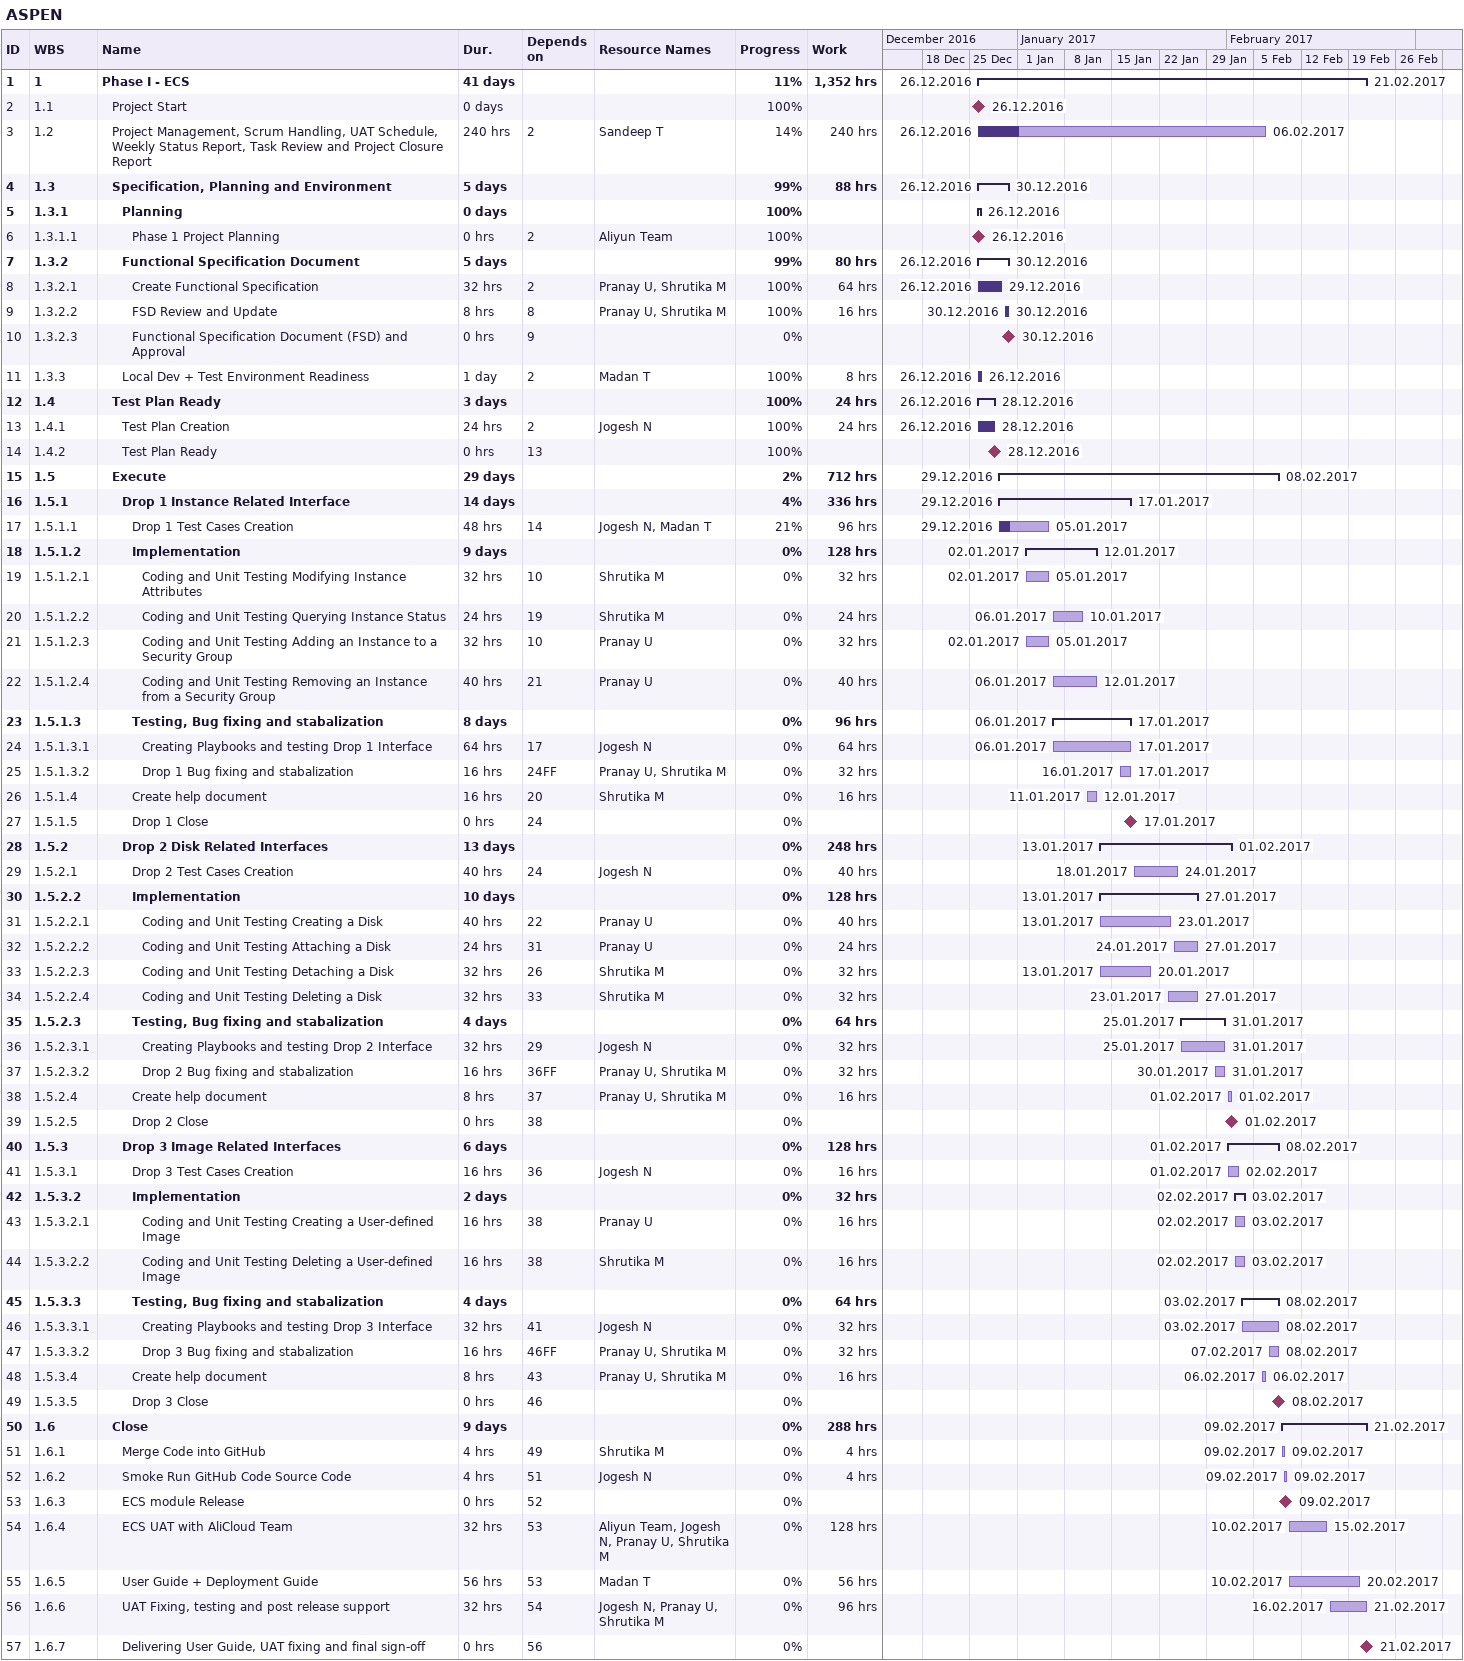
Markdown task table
ASPEN

| ID | WBS | Task | Duration | Start | Finish | Predecessors | Resources | % complete | Work (h) |
|---|---|---|---|---|---|---|---|---|---|
| 1 | 1 | **Phase I - ECS** | 41d | 2016-12-26 | 2017-02-21 |  |  | 11 | 1352 |
| 2 | 1.1 | Project Start | 0d | 2016-12-26 | 2016-12-26 |  |  | 100 |  |
| 3 | 1.2 | Project Management, Scrum Handling, UAT Schedule, Weekly Status Report, Task Review and Project Closure Report | 240h | 2016-12-26 | 2017-02-06 | 2 | Sandeep T | 14 | 240 |
| 4 | 1.3 | **Specification, Planning and Environment** | 5d | 2016-12-26 | 2016-12-30 |  |  | 99 | 88 |
| 5 | 1.3.1 | **Planning** | 0d | 2016-12-26 | 2016-12-26 |  |  | 100 |  |
| 6 | 1.3.1.1 | Phase 1 Project Planning | 0h | 2016-12-26 | 2016-12-26 | 2 | Aliyun Team | 100 |  |
| 7 | 1.3.2 | **Functional Specification Document** | 5d | 2016-12-26 | 2016-12-30 |  |  | 99 | 80 |
| 8 | 1.3.2.1 | Create Functional Specification | 32h | 2016-12-26 | 2016-12-29 | 2 | Pranay U, Shrutika M | 100 | 64 |
| 9 | 1.3.2.2 | FSD Review and Update | 8h | 2016-12-30 | 2016-12-30 | 8 | Pranay U, Shrutika M | 100 | 16 |
| 10 | 1.3.2.3 | Functional Specification Document (FSD) and Approval | 0h | 2016-12-30 | 2016-12-30 | 9 |  | 0 |  |
| 11 | 1.3.3 | Local Dev + Test Environment Readiness | 1d | 2016-12-26 | 2016-12-26 | 2 | Madan T | 100 | 8 |
| 12 | 1.4 | **Test Plan Ready** | 3d | 2016-12-26 | 2016-12-28 |  |  | 100 | 24 |
| 13 | 1.4.1 | Test Plan Creation | 24h | 2016-12-26 | 2016-12-28 | 2 | Jogesh N | 100 | 24 |
| 14 | 1.4.2 | Test Plan Ready | 0h | 2016-12-28 | 2016-12-28 | 13 |  | 100 |  |
| 15 | 1.5 | **Execute** | 29d | 2016-12-29 | 2017-02-08 |  |  | 2 | 712 |
| 16 | 1.5.1 | **Drop 1 Instance Related Interface** | 14d | 2016-12-29 | 2017-01-17 |  |  | 4 | 336 |
| 17 | 1.5.1.1 | Drop 1 Test Cases Creation | 48h | 2016-12-29 | 2017-01-05 | 14 | Jogesh N, Madan T | 21 | 96 |
| 18 | 1.5.1.2 | **Implementation** | 9d | 2017-01-02 | 2017-01-12 |  |  | 0 | 128 |
| 19 | 1.5.1.2.1 | Coding and Unit Testing Modifying Instance Attributes | 32h | 2017-01-02 | 2017-01-05 | 10 | Shrutika M | 0 | 32 |
| 20 | 1.5.1.2.2 | Coding and Unit Testing Querying Instance Status | 24h | 2017-01-06 | 2017-01-10 | 19 | Shrutika M | 0 | 24 |
| 21 | 1.5.1.2.3 | Coding and Unit Testing Adding an Instance to a Security Group | 32h | 2017-01-02 | 2017-01-05 | 10 | Pranay U | 0 | 32 |
| 22 | 1.5.1.2.4 | Coding and Unit Testing Removing an Instance from a Security Group | 40h | 2017-01-06 | 2017-01-12 | 21 | Pranay U | 0 | 40 |
| 23 | 1.5.1.3 | **Testing, Bug fixing and stabalization** | 8d | 2017-01-06 | 2017-01-17 |  |  | 0 | 96 |
| 24 | 1.5.1.3.1 | Creating Playbooks and testing Drop 1 Interface | 64h | 2017-01-06 | 2017-01-17 | 17 | Jogesh N | 0 | 64 |
| 25 | 1.5.1.3.2 | Drop 1 Bug fixing and stabalization | 16h | 2017-01-16 | 2017-01-17 | 24FF | Pranay U, Shrutika M | 0 | 32 |
| 26 | 1.5.1.4 | Create help document | 16h | 2017-01-11 | 2017-01-12 | 20 | Shrutika M | 0 | 16 |
| 27 | 1.5.1.5 | Drop 1 Close | 0h | 2017-01-17 | 2017-01-17 | 24 |  | 0 |  |
| 28 | 1.5.2 | **Drop 2 Disk Related Interfaces** | 13d | 2017-01-13 | 2017-02-01 |  |  | 0 | 248 |
| 29 | 1.5.2.1 | Drop 2 Test Cases Creation | 40h | 2017-01-18 | 2017-01-24 | 24 | Jogesh N | 0 | 40 |
| 30 | 1.5.2.2 | **Implementation** | 10d | 2017-01-13 | 2017-01-27 |  |  | 0 | 128 |
| 31 | 1.5.2.2.1 | Coding and Unit Testing Creating a Disk | 40h | 2017-01-13 | 2017-01-23 | 22 | Pranay U | 0 | 40 |
| 32 | 1.5.2.2.2 | Coding and Unit Testing Attaching a Disk | 24h | 2017-01-24 | 2017-01-27 | 31 | Pranay U | 0 | 24 |
| 33 | 1.5.2.2.3 | Coding and Unit Testing Detaching a Disk | 32h | 2017-01-13 | 2017-01-20 | 26 | Shrutika M | 0 | 32 |
| 34 | 1.5.2.2.4 | Coding and Unit Testing Deleting a Disk | 32h | 2017-01-23 | 2017-01-27 | 33 | Shrutika M | 0 | 32 |
| 35 | 1.5.2.3 | **Testing, Bug fixing and stabalization** | 4d | 2017-01-25 | 2017-01-31 |  |  | 0 | 64 |
| 36 | 1.5.2.3.1 | Creating Playbooks and testing Drop 2 Interface | 32h | 2017-01-25 | 2017-01-31 | 29 | Jogesh N | 0 | 32 |
| 37 | 1.5.2.3.2 | Drop 2 Bug fixing and stabalization | 16h | 2017-01-30 | 2017-01-31 | 36FF | Pranay U, Shrutika M | 0 | 32 |
| 38 | 1.5.2.4 | Create help document | 8h | 2017-02-01 | 2017-02-01 | 37 | Pranay U, Shrutika M | 0 | 16 |
| 39 | 1.5.2.5 | Drop 2 Close | 0h | 2017-02-01 | 2017-02-01 | 38 |  | 0 |  |
| 40 | 1.5.3 | **Drop 3 Image Related Interfaces** | 6d | 2017-02-01 | 2017-02-08 |  |  | 0 | 128 |
| 41 | 1.5.3.1 | Drop 3 Test Cases Creation | 16h | 2017-02-01 | 2017-02-02 | 36 | Jogesh N | 0 | 16 |
| 42 | 1.5.3.2 | **Implementation** | 2d | 2017-02-02 | 2017-02-03 |  |  | 0 | 32 |
| 43 | 1.5.3.2.1 | Coding and Unit Testing Creating a User-defined Image | 16h | 2017-02-02 | 2017-02-03 | 38 | Pranay U | 0 | 16 |
| 44 | 1.5.3.2.2 | Coding and Unit Testing Deleting a User-defined Image | 16h | 2017-02-02 | 2017-02-03 | 38 | Shrutika M | 0 | 16 |
| 45 | 1.5.3.3 | **Testing, Bug fixing and stabalization** | 4d | 2017-02-03 | 2017-02-08 |  |  | 0 | 64 |
| 46 | 1.5.3.3.1 | Creating Playbooks and testing Drop 3 Interface | 32h | 2017-02-03 | 2017-02-08 | 41 | Jogesh N | 0 | 32 |
| 47 | 1.5.3.3.2 | Drop 3 Bug fixing and stabalization | 16h | 2017-02-07 | 2017-02-08 | 46FF | Pranay U, Shrutika M | 0 | 32 |
| 48 | 1.5.3.4 | Create help document | 8h | 2017-02-06 | 2017-02-06 | 43 | Pranay U, Shrutika M | 0 | 16 |
| 49 | 1.5.3.5 | Drop 3 Close | 0h | 2017-02-08 | 2017-02-08 | 46 |  | 0 |  |
| 50 | 1.6 | **Close** | 9d | 2017-02-09 | 2017-02-21 |  |  | 0 | 288 |
| 51 | 1.6.1 | Merge Code into GitHub | 4h | 2017-02-09 | 2017-02-09 | 49 | Shrutika M | 0 | 4 |
| 52 | 1.6.2 | Smoke Run GitHub Code Source Code | 4h | 2017-02-09 | 2017-02-09 | 51 | Jogesh N | 0 | 4 |
| 53 | 1.6.3 | ECS module Release | 0h | 2017-02-09 | 2017-02-09 | 52 |  | 0 |  |
| 54 | 1.6.4 | ECS UAT with AliCloud Team | 32h | 2017-02-10 | 2017-02-15 | 53 | Aliyun Team, Jogesh N, Pranay U, Shrutika M | 0 | 128 |
| 55 | 1.6.5 | User Guide + Deployment Guide | 56h | 2017-02-10 | 2017-02-20 | 53 | Madan T | 0 | 56 |
| 56 | 1.6.6 | UAT Fixing, testing and post release support | 32h | 2017-02-16 | 2017-02-21 | 54 | Jogesh N, Pranay U, Shrutika M | 0 | 96 |
| 57 | 1.6.7 | Delivering User Guide, UAT fixing and final sign-off | 0h | 2017-02-21 | 2017-02-21 | 56 |  | 0 |  |
